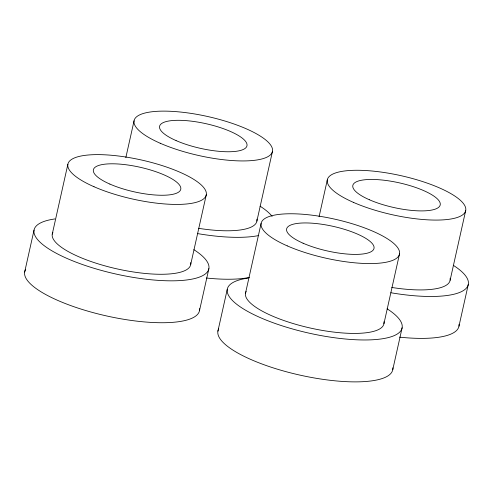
<?xml version="1.0" encoding="UTF-8"?>
<svg xmlns="http://www.w3.org/2000/svg" width="493" height="493" viewBox="0 0 493 493"><rect width="100%" height="100%" fill="white"/><g stroke="black" fill="none" stroke-linecap="round" stroke-linejoin="round"><path stroke-width="0.74" d="M24.668 272.037L34.035 230.132M52.252 234.144L67.861 164.298M125.838 157.6L134.065 120.803M190.674 264.605L206.29 194.76M199.523 310.516L208.89 268.611M217.906 331.179L227.273 289.274M256.878 221.111L272.493 151.265M245.489 293.28L261.099 223.44M319.076 216.741L327.303 179.945M383.918 323.741L399.527 253.901M392.761 369.658L402.128 327.753M450.115 280.252L465.731 210.406M458.965 326.163L468.332 284.258M459.057 324.277A89.523 25.279 12.6 0 1 399.589 337.157M453.283 265.308A89.523 25.279 12.6 0 1 390.838 292.737M450.134 278.243A70.875 20.01 12.6 0 1 391.762 287.456M392.853 367.772A89.523 25.279 12.6 0 1 299.88 375.099A89.523 25.279 12.6 0 1 218.738 328.886M387.085 308.803A89.523 25.279 12.6 0 1 370.169 339.874A89.523 25.279 12.6 0 1 252.157 313.782A89.523 25.279 12.6 0 1 248.145 278.083M383.93 321.738A70.875 20.01 12.6 0 1 311.231 328.239A70.875 20.01 12.6 0 1 246.149 291.468M249.403 277.43A89.523 25.279 12.6 0 1 206.345 278.015M258.77 235.525A89.523 25.279 12.6 0 1 197.601 233.596M260.045 206.166A89.523 25.279 12.6 0 1 272.124 216.384M256.896 219.102A70.875 20.01 12.6 0 1 198.525 228.314M199.616 308.63A89.523 25.279 12.6 0 1 106.642 315.958A89.523 25.279 12.6 0 1 25.5 269.745M193.841 249.661A89.523 25.279 12.6 0 1 176.925 280.733A89.523 25.279 12.6 0 1 58.92 254.641A89.523 25.279 12.6 0 1 54.908 218.941M190.692 262.596A70.875 20.01 12.6 0 1 117.993 269.098A70.875 20.01 12.6 0 1 52.905 232.326M353.444 202.383A70.875 20.01 12.6 0 0 465.072 212.218A70.875 20.01 12.6 0 0 371.032 170.923A70.875 20.01 12.6 0 0 353.444 202.383M369.312 199.727A44.764 12.639 12.6 0 0 439.818 205.938A44.764 12.639 12.6 0 0 380.423 179.859A44.764 12.639 12.6 0 0 369.312 199.727M287.24 245.871A70.875 20.01 12.6 0 0 398.868 255.713A70.875 20.01 12.6 0 0 304.834 214.418A70.875 20.01 12.6 0 0 287.24 245.871M303.109 243.222A44.764 12.639 12.6 0 0 373.614 249.433A44.764 12.639 12.6 0 0 314.22 223.354A44.764 12.639 12.6 0 0 303.109 243.222M160.207 143.241A70.875 20.01 12.6 0 0 271.834 153.076A70.875 20.01 12.6 0 0 177.794 111.782A70.875 20.01 12.6 0 0 160.207 143.241M176.075 140.585A44.764 12.639 12.6 0 0 246.574 146.797A44.764 12.639 12.6 0 0 187.186 120.717A44.764 12.639 12.6 0 0 176.075 140.585M94.003 186.73A70.875 20.01 12.6 0 0 205.63 196.571A70.875 20.01 12.6 0 0 111.591 155.277A70.875 20.01 12.6 0 0 94.003 186.73M109.871 184.08A44.764 12.639 12.6 0 0 180.376 190.292A44.764 12.639 12.6 0 0 120.982 164.212A44.764 12.639 12.6 0 0 109.871 184.08"/></g></svg>
